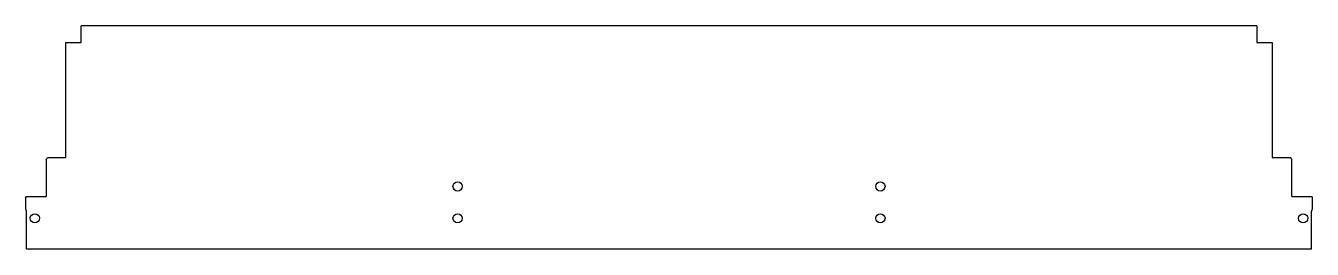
# Model space of a CAD drawing. Header units: millimetres. Extents: x -319 to 598, y 7 to 166.
import ezdxf

# ---------------------------------------------------------------- set-up
doc = ezdxf.new("R2010")
doc.units = ezdxf.units.MM

msp = doc.modelspace()

# ---------------------------------------------------------------- linework, layer by layer
at = {"color": 7, "linetype": 'Continuous', "lineweight": 25}
for p, q in [((-279.3, 154.28), (-279.3, 166.3)), ((558.7, 166.3), (-279.3, 166.3)), ((558.7, 166.3), (558.7, 154.28)), ((-290.3, 72.54), (-290.3, 154.28)), ((-290.3, 154.28), (-279.3, 154.28)), ((558.7, 154.28), (569.7, 154.28)), ((569.7, 154.28), (569.7, 72.54)), ((-304.3, 70.75), (-304.3, 44.84)), ((-303.3, 72.54), (-290.3, 72.54)), ((569.7, 72.54), (582.7, 72.54)), ((583.7, 44.84), (583.7, 70.75)), ((-318.8, 35.64), (-318.8, 44.34)), ((-318.3, 44.84), (-304.3, 44.84)), ((583.7, 44.84), (597.7, 44.84)), ((598.2, 44.34), (598.2, 35.64)), ((-318.3, 7.21), (-318.3, 34.21)), ((597.7, 7.21), (597.7, 34.21)), ((597.7, 7.21), (-318.3, 7.21))]:
    msp.add_line(p, q, dxfattribs=at)
for centre in [(-10.97, 51.9), (290.37, 51.9), (-312.3, 29.21), (-10.97, 29.21), (290.37, 29.21), (591.7, 29.21)]:
    msp.add_circle(centre, 3.3, dxfattribs=at)
for points, knots in [([(-304.3, 70.75), (-304.18, 70.95), (-304.08, 71.12), (-303.95, 71.34), (-303.91, 71.41), (-303.85, 71.5), (-303.83, 71.53), (-303.81, 71.57), (-303.8, 71.58), (-303.79, 71.61), (-303.78, 71.61), (-303.59, 71.95), (-303.43, 72.25), (-303.3, 72.54)], [0, 0, 0, 0, 0.25, 0.25, 0.375, 0.375, 0.4375, 0.4375, 0.46875, 0.46875, 0.5, 0.5, 1, 1, 1, 1]), ([(582.7, 72.54), (582.77, 72.4), (582.84, 72.25), (582.96, 72.02), (583, 71.95), (583.06, 71.83), (583.08, 71.79), (583.12, 71.73), (583.13, 71.71), (583.15, 71.67), (583.17, 71.64), (583.29, 71.44), (583.46, 71.14), (583.7, 70.75)], [0, 0, 0, 0, 0.25, 0.25, 0.375, 0.375, 0.4375, 0.4375, 0.46875, 0.46875, 0.5, 0.5, 1, 1, 1, 1]), ([(-318.8, 44.34), (-318.71, 44.42), (-318.54, 44.59), (-318.38, 44.76), (-318.3, 44.84)], [0, 0, 0, 0, 0.510392, 1, 1, 1, 1]), ([(597.7, 44.84), (597.78, 44.76), (597.94, 44.59), (598.11, 44.42), (598.2, 44.34)], [0, 0, 0, 0, 0.4839399, 1, 1, 1, 1]), ([(-318.3, 34.21), (-318.3, 34.34), (-318.31, 34.46), (-318.35, 34.65), (-318.36, 34.71), (-318.4, 34.84), (-318.42, 34.91), (-318.52, 35.17), (-318.64, 35.4), (-318.8, 35.64)], [0, 0, 0, 0, 0.25, 0.25, 0.375, 0.375, 0.5, 0.5, 1, 1, 1, 1]), ([(598.2, 35.64), (598.04, 35.4), (597.92, 35.17), (597.79, 34.83), (597.76, 34.72), (597.71, 34.47), (597.7, 34.34), (597.7, 34.21)], [0, 0, 0, 0, 0.5, 0.5, 0.75, 0.75, 1, 1, 1, 1])]:
    msp.add_open_spline(points, degree=3, knots=knots, dxfattribs=at)

doc.saveas('drawing.dxf')
